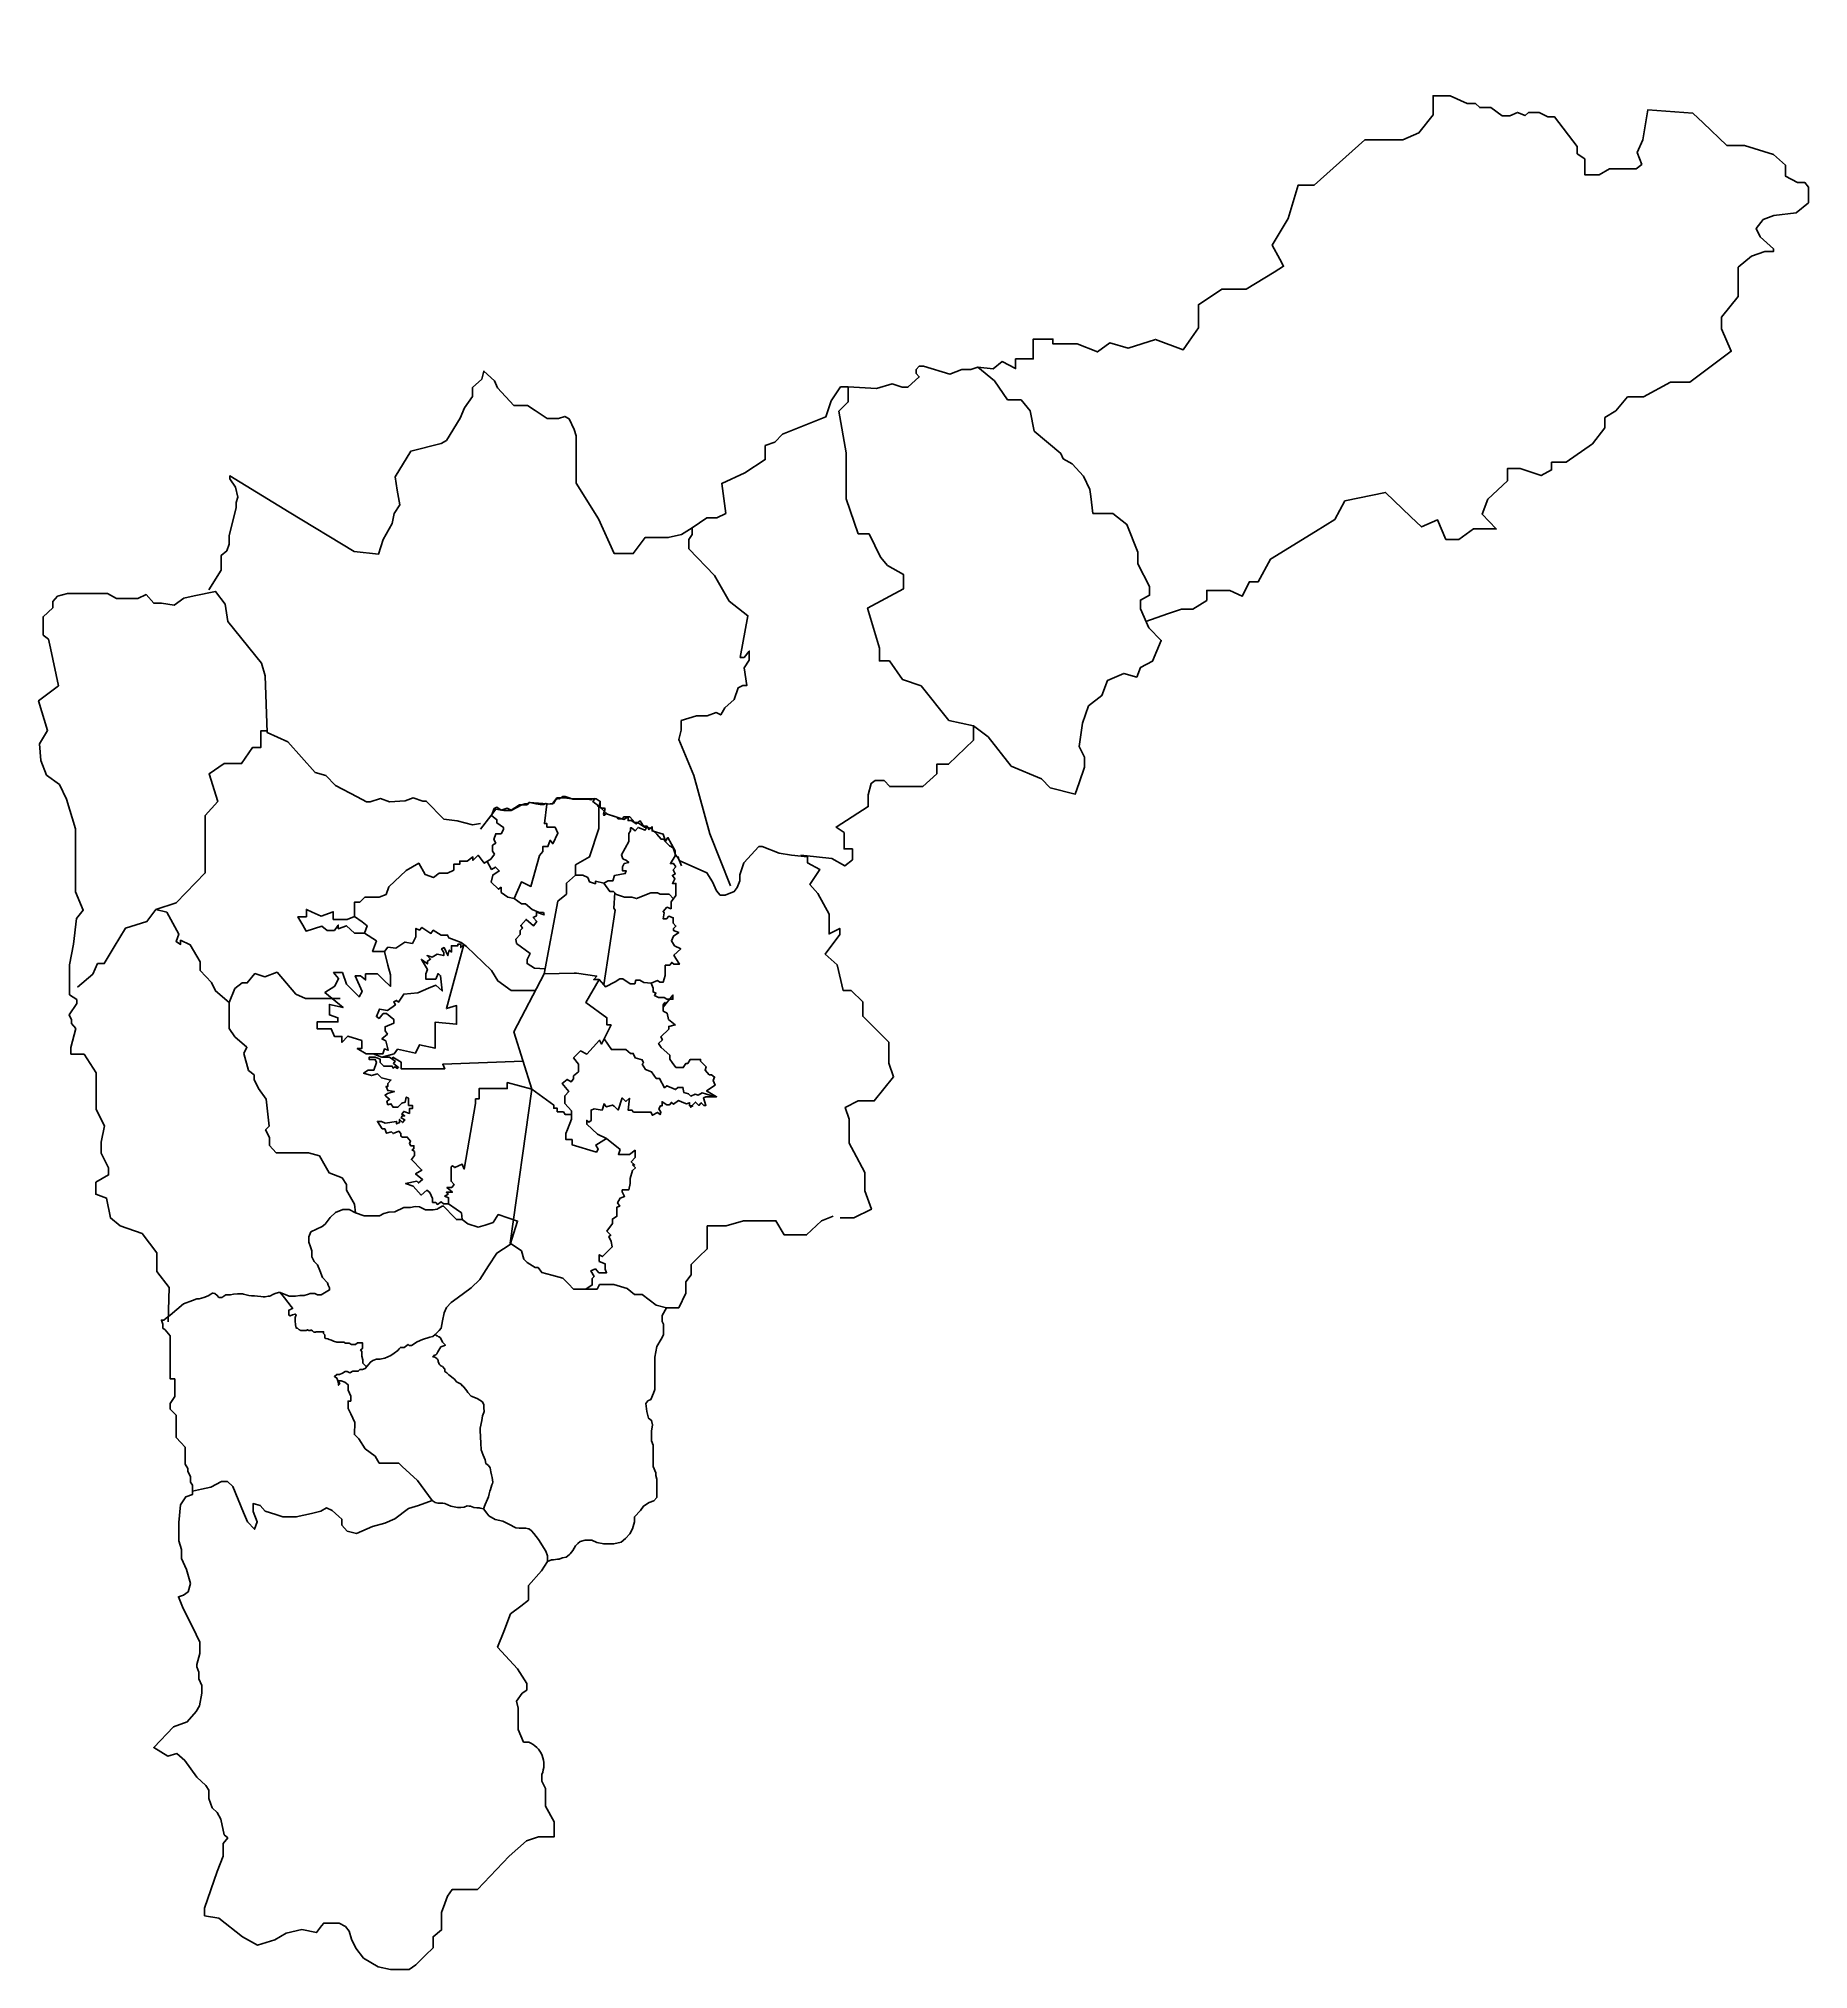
# Model space of a CAD drawing. Header units: millimetres. Extents: x 5371 to 60580, y 3418 to 63640.
import ezdxf

# ---------------------------------------------------------------- set-up
doc = ezdxf.new("R2010")
doc.units = ezdxf.units.MM
doc.styles.get("Standard").update_dxf_attribs({"font": 'arial.ttf'})

msp = doc.modelspace()

# ---------------------------------------------------------------- linework, layer by layer
at = {"color": 30, "lineweight": 211, "true_color": 0xf8991e}
for points in [[(39910, 45464), (40590, 45698), (41020, 45846), (41380, 45846), (41810, 46118), (41810, 46428), (42530, 46428), (42920, 46248), (43140, 46698), (43420, 46698), (43800, 47408), (45200, 48268), (45807, 48641), (46120, 49218), (47390, 49488), (48180, 48728), (48507, 48412), (49010, 48628), (49270, 48018), (49670, 48018), (50130, 48348), (50840, 48348), (50400, 48808), (50580, 49278), (51190, 49848), (51190, 50228), (51590, 50228), (52240, 50008), (52570, 50188), (52570, 50428), (53020, 50428), (53840, 50998), (54230, 51498), (54230, 51818), (54570, 52028), (54940, 52468), (55440, 52468), (56280, 52928), (56880, 52928), (57500, 53388), (58174, 53888), (57870, 54588), (57870, 54948), (58390, 55598), (58390, 56508), (58810, 56858), (59220, 56998), (59490, 56998), (59490, 57078), (59080, 57458), (58950, 57718), (59170, 57998), (59500, 58118), (60200, 58208), (60580, 58518), (60580, 58828), (60580, 59008), (60470, 59148), (60240, 59148), (59870, 59348), (59870, 59688), (59490, 60028), (58590, 60308), (58040, 60308), (57300, 61008), (56970, 61319), (55570, 61418), (55420, 60478), (55240, 60088), (55380, 59718), (55210, 59578), (54380, 59578), (54050, 59388), (53610, 59388), (53610, 59888), (53370, 60048), (53370, 60278), (52660, 61198), (52450, 61198), (52180, 61338), (51850, 61338), (51740, 61238), (51510, 61338), (51270, 61228), (51030, 61228), (50670, 61488), (50330, 61488), (50190, 61618), (49930, 61618), (49400, 61858), (48870, 61858), (48870, 61258), (48430, 60698), (47930, 60478), (47230, 60478), (46740, 60478), (45160, 59068), (44660, 59068), (44350, 58028), (43850, 57198), (44090, 56758), (44207, 56542), (43910, 56358), (43040, 55820), (42280, 55820), (41550, 55338), (41550, 54618), (41260, 54198), (41078, 53935), (40210, 54258), (39360, 53988), (38790, 54148), (38400, 53868), (37770, 54118), (37390, 54118), (37010, 54118), (37010, 54268), (36400, 54268), (36400, 53918), (36400, 53648), (35850, 53648), (35850, 53348), (35430, 53568), (35150, 53338), (34670, 53388)], [(26950, 37218), (26310, 38838), (25810, 40658), (25340, 41778), (25420, 42068), (25420, 42368), (25890, 42518), (26230, 42518), (26510, 42618), (26650, 42548), (26780, 42768), (27070, 43028), (27190, 43388), (27340, 43458), (27460, 43458), (27380, 44018), (27540, 44258), (27540, 44538), (27380, 44338), (27260, 44338), (27500, 45638), (26910, 46098), (26460, 46898), (25650, 47728), (25650, 48018), (25760, 48178), (25760, 48378), (25430, 48178), (25010, 48078), (24290, 48078), (23920, 47578), (23330, 47578), (22840, 48658), (22140, 49778), (22140, 50488), (22140, 51248), (22080, 51448), (21920, 51778), (21790, 51858), (21590, 51788), (21240, 51788), (20860, 52038), (20621, 52195), (20500, 52195), (20200, 52195), (19690, 52748), (19590, 52968), (19260, 53268), (19200, 53018), (18910, 52758), (18910, 52478), (18660, 52128), (18520, 51798), (18100, 51108), (17930, 51008), (16980, 50768), (16490, 49968), (16560, 49558), (16637, 49102), (16460, 48828), (16400, 48518), (16120, 48018), (15970, 47558), (15210, 47638), (13190, 48868), (11332, 49999), (11332, 49908), (11510, 49648), (11590, 49338), (11530, 49168), (11530, 49008), (11320, 48138), (11320, 47868), (11240, 47668), (11070, 47518), (11070, 47058), (10680, 46448)], [(40000, 45258), (39740, 45858), (39740, 46128), (40030, 46278), (40030, 46548), (39660, 47258), (39660, 47618), (39320, 48488), (38880, 48828), (38260, 48828), (38190, 49358), (38161, 49573), (37970, 49988), (37610, 50378), (37330, 50538), (37260, 50698), (36430, 51398), (36300, 52028), (36020, 52378), (35600, 52378), (35190, 52968), (34670, 53388), (34450, 53318), (34170, 53318), (33800, 53178), (32970, 53428), (32840, 53428), (32750, 53318), (32750, 53198), (32840, 53088), (32490, 52768), (32310, 52768), (32000, 52868), (31510, 52728), (30630, 52778)], [(29150, 38168), (29637, 38119), (30118, 38071), (30520, 37838), (30760, 38028), (30760, 38368), (30500, 38368), (30500, 38588), (30500, 38878), (30250, 39048), (31250, 39688), (31250, 40048), (31340, 40408), (31470, 40498), (31750, 40498), (31920, 40308), (32350, 40308), (32950, 40308), (33390, 40708), (33390, 41008), (33760, 41008), (34530, 41758), (34530, 42208), (33770, 42368), (32900, 43448), (32320, 43648), (31910, 44228), (31600, 44228), (31600, 44628), (31230, 45878), (32350, 46478), (32350, 46928), (31850, 47208), (31630, 47468), (31280, 48198), (30940, 48198), (30560, 49288), (30560, 50718), (30330, 52018), (30630, 52308), (30630, 52778), (30390, 52778), (30090, 52338), (29930, 51838), (28580, 51298), (28340, 51058), (28040, 50948), (28040, 50508), (27400, 50098), (26680, 49768), (26810, 48828), (26530, 48688), (26220, 48688), (25760, 48378)], [(19151, 39157), (18901, 39117), (18431, 39237), (18011, 39297), (17461, 39857), (17361, 39857), (17051, 39957), (16801, 39867), (16321, 39837), (16031, 39937), (15711, 39837), (15601, 39837), (15311, 39987), (14628, 40340), (14331, 40657), (14001, 40747), (13141, 41707), (12501, 41997), (12441, 43767), (12321, 44157), (11271, 45457), (11191, 45997), (10891, 46397), (10221, 46257), (9906, 46191), (9601, 45967), (9201, 46027), (8961, 46027), (8721, 46297), (8461, 46177), (7801, 46177), (7521, 46337), (6271, 46337), (5961, 46247), (5811, 46087), (5811, 45887), (5511, 45607), (5511, 45087), (5511, 45037), (5681, 44907), (5741, 44627), (5991, 43457), (5371, 42987), (5651, 42057), (5401, 41647), (5441, 41127), (5621, 40667), (6021, 40377), (6241, 39917), (6521, 38997), (6521, 37027), (6761, 36457), (6551, 36197), (6461, 35397), (6331, 34747), (6331, 33817), (6561, 33667), (6561, 33547), (6321, 33187), (6401, 33037), (6401, 32917), (6531, 32767), (6381, 32177), (6381, 31967), (6791, 31967), (7161, 31377), (7161, 30787), (7161, 30237), (7421, 29727), (7321, 29217), (7321, 28877), (7551, 28417), (7551, 28197), (7151, 27967), (7151, 27597), (7491, 27477), (7611, 26857), (7911, 26607), (8601, 26367), (9061, 25767), (9061, 25187), (9441, 24687), (9415, 23617)], [(34530, 42208), (34990, 41858), (35710, 40948), (36660, 40548), (36930, 40268), (37710, 40078), (37830, 40428), (37997, 40915), (37997, 41228), (37830, 41558), (37930, 42288), (38120, 42828), (38540, 43148), (38710, 43618), (39220, 43838), (39630, 43728), (39740, 44028), (40120, 44218), (40390, 44868), (40000, 45258)], [(25425, 37837), (25335, 38067), (25240, 38177), (25170, 38397), (25050, 38457), (24900, 38617), (24900, 38667), (24870, 38667), (24790, 38667), (24660, 38827), (24530, 38937), (24490, 39017), (24340, 39037), (24270, 39046), (24080, 39167), (24040, 39192), (23970, 39192), (23810, 39367), (23630, 39367), (23590, 39307), (23450, 39307), (23410, 39357), (23060, 39467), (23030, 39417), (23000, 39417), (22990, 39447), (23040, 39627), (23010, 39637), (22940, 39637), (22810, 39707), (22820, 39727), (22750, 39777), (22662, 39840), (22720, 39927), (22710, 39937), (22690, 39927), (22650, 39927), (22600, 39897), (22540, 39917), (22470, 39917), (22240, 39917), (22040, 39917), (21890, 39967), (21800, 39997), (21720, 39997), (21660, 39957), (21609, 39923), (21570, 39947), (21500, 39887), (21430, 39787), (21230, 39757), (21190, 39787), (21130, 39747), (21020, 39747), (20880, 39777), (20697, 39816), (20610, 39767), (20540, 39767), (20440, 39737), (20110, 39567), (19880, 39567), (19632, 39607), (19477, 39401), (19159, 38977)], [(30371, 26857), (30801, 26857), (31351, 27127), (31141, 27697), (31141, 28277), (30801, 28917), (30659, 29184), (30659, 29937), (30531, 30297), (30941, 30507), (31441, 30507), (32041, 31257), (31891, 31687), (31891, 32337), (31081, 33147), (31081, 33597), (30721, 33947), (30471, 33947), (30281, 34747), (29911, 35087), (30361, 35697), (30361, 35887), (30031, 35717), (30031, 35717), (30031, 36327), (29681, 36977), (29431, 37257), (29741, 37727), (29361, 37927), (29361, 38117), (28861, 38167), (28471, 38237), (27941, 38437), (27841, 38437), (27371, 37937), (27241, 37557), (27241, 37367), (27161, 37167), (27071, 37037), (26791, 36927), (26631, 36927), (26521, 37057), (26391, 37337), (26221, 37617), (25348, 38006), (25321, 38129)], [(18426, 24355), (18863, 24677), (19136, 24939), (19410, 25364), (19664, 25758), (20078, 26026), (20246, 26555), (20311, 26759), (19707, 26961), (19548, 26713), (19301, 26634), (19081, 26564), (18762, 26669), (18588, 26802), (18405, 26802), (18242, 26975), (18102, 27124), (18006, 27226), (17956, 27226), (17832, 27146), (17799, 27125), (17684, 27113), (17487, 27113), (17441, 27113), (17257, 27199), (17116, 27211), (16971, 27183), (16761, 27183), (16488, 27048), (16301, 27034), (16143, 26994), (16001, 26925), (15528, 26925), (15254, 27020), (15056, 27118), (14991, 27118), (14858, 27118), (14637, 27026), (14465, 26867), (14309, 26666), (14215, 26590), (13863, 26419), (13802, 26262), (13802, 26099), (13851, 25958), (13897, 25825), (13897, 25638), (13964, 25493), (14071, 25396), (14143, 25217), (14230, 25003), (14379, 24827), (14408, 24764), (14450, 24672), (14450, 24612), (14190, 24454), (14075, 24454), (13986, 24495), (13843, 24495), (13786, 24477), (13652, 24437), (13522, 24437), (13381, 24414), (13184, 24414), (12908, 24529)], [(24960, 24048), (25340, 24048), (25560, 24508), (25560, 24858), (25730, 25078), (25730, 25408), (25970, 25638), (26231, 25888), (26231, 26268), (26231, 26388), (26231, 26608), (26820, 26608), (27360, 26768), (27770, 26768), (28370, 26768), (28630, 26328), (29330, 26328), (29790, 26768), (30160, 26908)], [(20260, 17188), (20360, 17178), (20450, 17178), (20570, 17178), (20650, 17158), (20660, 17158), (20680, 17148), (20750, 17098), (20820, 17018), (20960, 16828), (21190, 16458), (21250, 16318), (21250, 16228), (21250, 16138), (21370, 16188), (21430, 16188), (21560, 16208), (21610, 16215), (21680, 16248), (21710, 16258), (21830, 16278), (21920, 16348), (21950, 16378), (22040, 16478), (22120, 16628), (22190, 16698), (22260, 16768), (22420, 16808), (22630, 16808), (22780, 16728), (23000, 16688), (23310, 16688), (23540, 16748), (23680, 16858), (23810, 16998), (23900, 17158), (23960, 17378), (23960, 17528), (24150, 17728), (24240, 17868), (24420, 17978), (24560, 18028), (24660, 18138), (24660, 18708), (24620, 18818), (24620, 18908), (24540, 19098), (24540, 19318), (24540, 19508), (24540, 19768), (24490, 19908), (24490, 20208), (24520, 20398), (24490, 20538), (24400, 20608), (24340, 20818), (24310, 21068), (24380, 21148), (24470, 21188), (24550, 21388), (24595, 21501), (24595, 22118), (24595, 22518), (24660, 22848), (24790, 23078), (24865, 23211), (24865, 23538), (24820, 23628), (24820, 23818), (24960, 24048), (24640, 24138), (24200, 24468), (23960, 24468), (23730, 24658), (23320, 24778), (23000, 24778), (22870, 24778), (22790, 24638), (22440, 24638), (22250, 24638), (22250, 24638), (22060, 24638), (21900, 24798), (21720, 24978), (21380, 25068), (21067, 25150), (20950, 25308), (20860, 25308), (20610, 25468), (20510, 25568), (20430, 25828), (20078, 26068)], [(17646, 18045), (17195, 18671), (16714, 19107), (16603, 19208), (16417, 19208), (16189, 19208), (15997, 19208), (15869, 19430), (15559, 19658), (15358, 19969), (15223, 20099), (15234, 20471), (15106, 20743), (15026, 20912), (15026, 21041), (15026, 21144), (15106, 21144), (15106, 21252), (15106, 21298), (15026, 21488), (15026, 21652), (14980, 21692), (14928, 21738), (14928, 21738), (14814, 21773), (14735, 21773), (14735, 21733), (14766, 21685), (14766, 21685), (14731, 21638), (14731, 21704), (14695, 21809), (14678, 21859), (14598, 21906), (14674, 21972), (14754, 21972), (14852, 22019), (14937, 22061), (14994, 22061), (15075, 22029), (15174, 22074), (15274, 22074), (15340, 22074), (15393, 22124), (15476, 22124), (15561, 22159), (15618, 22233), (15579, 22233), (15537, 22276), (15487, 22329), (15487, 22433), (15451, 22541), (15451, 22695), (15415, 22739), (15473, 22783), (15473, 22869), (15473, 22962), (15402, 22962), (15317, 22962), (15255, 22906), (15204, 22906), (15128, 22906), (15062, 22945), (14944, 22945), (14888, 22982), (14819, 22982), (14748, 22982), (14672, 22982), (14574, 23016), (14508, 23039), (14438, 23063), (14388, 23081), (14334, 23100), (14296, 23113), (14296, 23178), (14296, 23214), (14296, 23214), (14260, 23249), (14260, 23249), (14260, 23305), (14260, 23305), (14199, 23305), (14160, 23305), (14106, 23305), (14076, 23305), (14050, 23305), (14029, 23305), (14010, 23290), (13994, 23290), (13974, 23290), (13957, 23290), (13939, 23309), (13915, 23332), (13898, 23350), (13887, 23360), (13864, 23360), (13845, 23346), (13823, 23346), (13801, 23346), (13777, 23359), (13757, 23370), (13736, 23357), (13724, 23350), (13635, 23350), (13589, 23350), (13565, 23350), (13539, 23350), (13519, 23369), (13500, 23369), (13464, 23398), (13449, 23415), (13426, 23421), (13401, 23428), (13386, 23518), (13371, 23647), (13371, 23748), (13401, 23838), (13374, 23856), (13296, 23835), (13220, 23799), (13177, 23827), (13177, 23899), (13177, 23984), (13233, 24001), (13262, 24016), (13299, 24035), (13253, 24093), (13041, 24361), (12908, 24529), (12856, 24529), (12746, 24498), (12682, 24463), (12603, 24430), (12576, 24419), (12530, 24412), (12441, 24397), (12376, 24397), (12301, 24406), (12198, 24417), (12102, 24423), (12021, 24423), (11932, 24439), (11764, 24481), (11729, 24489), (11696, 24489), (11576, 24489), (11446, 24477), (11356, 24459), (11330, 24459), (11210, 24454), (11121, 24396), (11094, 24379), (11072, 24370), (11050, 24370), (11028, 24370), (10996, 24377), (10945, 24437), (10872, 24495), (10821, 24505), (10799, 24505), (10773, 24497), (10743, 24482), (10658, 24430), (10527, 24373), (10381, 24336), (10311, 24336), (10169, 24280), (9894, 24172), (9470, 23824), (9354, 23728), (9281, 23668), (9204, 23668), (9204, 23668), (9249, 23543), (9249, 23416), (9318, 23361), (9478, 23174), (9478, 22955), (9478, 22741), (9478, 22292), (9478, 21997), (9478, 21834), (9620, 21834), (9620, 21497), (9620, 21283), (9477, 21069), (9477, 20896), (9477, 20896), (9660, 20702), (9660, 20570), (9660, 20570), (9660, 20386), (9660, 20162), (9660, 20009), (9660, 20009), (9803, 19856), (9946, 19703), (9946, 19574), (9946, 19177), (10026, 19044), (10026, 18952), (10110, 18795), (10110, 18615), (10167, 18522), (10167, 18394), (10167, 18334), (10448, 18394), (10748, 18458), (11075, 18639), (11263, 18639), (11428, 18482), (11766, 17667), (11885, 17378), (12101, 17144), (12189, 17377), (12060, 17698), (12060, 17947), (12285, 17891), (12442, 17706), (12768, 17602), (12985, 17532), (13410, 17532), (13880, 17638), (14177, 17705), (14350, 17818), (14527, 17730), (14732, 17545), (14830, 17457), (14830, 17272), (15001, 17088), (15291, 17015), (15789, 17236), (16171, 17333), (16480, 17469), (16910, 17798), (17223, 17883), (17646, 18045)], [(17746, 23218), (17864, 23350), (17928, 23422), (17971, 23648), (18019, 23898), (18090, 24058), (18240, 24219), (18426, 24355), (18426, 24355), (18426, 24355)], [(19463, 18388), (19512, 18531), (19527, 18572), (19541, 18612), (19516, 18763), (19502, 18845), (19478, 18938), (19456, 19060), (19407, 19134), (19326, 19193), (19297, 19311), (19234, 19461), (19179, 19626), (19164, 19836), (19145, 20229), (19142, 20302), (19199, 20543), (19218, 20681), (19263, 20789), (19275, 20819), (19261, 20938), (19261, 21027), (19221, 21119), (19053, 21219), (18869, 21294), (18760, 21410), (18733, 21460), (18641, 21568), (18602, 21615), (18588, 21615), (18551, 21671), (18473, 21711), (18403, 21746), (18349, 21824), (18163, 21967), (18110, 22028), (18048, 22063), (18048, 22142), (17967, 22217), (17920, 22247), (17892, 22277), (17856, 22315), (17856, 22338), (17838, 22367), (17838, 22385), (17838, 22410), (17828, 22429), (17818, 22449), (17792, 22472), (17735, 22509), (17716, 22522), (17694, 22522), (17675, 22522), (17665, 22539), (17700, 22562), (17761, 22588), (17789, 22616), (17827, 22678), (17882, 22784), (17919, 22831), (18010, 22868), (18060, 22889), (17975, 22976), (17905, 23117), (17870, 23150), (17846, 23150), (17817, 23175), (17795, 23175), (17746, 23218), (17665, 23159), (17576, 23133), (17350, 23067), (17179, 22990), (17007, 22880), (16935, 22880), (16899, 22910), (16776, 22817), (16702, 22817), (16659, 22817), (16620, 22774), (16572, 22722), (16460, 22638), (16357, 22562), (16169, 22482), (16016, 22446), (15916, 22446), (15802, 22414), (15720, 22362), (15618, 22233)], [(10167, 18334), (10167, 18228), (9960, 18158), (9800, 17908), (9740, 17358), (9740, 16788), (9830, 16518), (9830, 16238), (9980, 15888), (10110, 15458), (10040, 15198), (9890, 15088), (9730, 15038), (9860, 14728), (10290, 13858), (10405, 13625), (10405, 13268), (10310, 12928), (10310, 12858), (10370, 12688), (10370, 12478), (10460, 12268), (10460, 12028), (10390, 11638), (10290, 11458), (10010, 11138), (9580, 10988), (8960, 10338), (9400, 10068), (9680, 10148), (9930, 9938), (10310, 9418), (10590, 9158), (10680, 9008), (10680, 8748), (10790, 8458), (10940, 8308), (11060, 8108), (11160, 7618), (11270, 7518), (11130, 7348), (11130, 6948), (10940, 6468), (10550, 5328), (10550, 5088), (10990, 5018), (11730, 4428), (12200, 4178), (12740, 4338), (13090, 4548), (13580, 4658), (14040, 4568), (14200, 4778), (14265, 4864), (14370, 4864), (14460, 4864), (14630, 4864), (14750, 4864), (14940, 4758), (15060, 4608), (15130, 4358), (15270, 4078), (15510, 3768), (15960, 3498), (16350, 3418), (16650, 3418), (16930, 3418), (17140, 3558), (17440, 3858), (17675, 4093), (17675, 4438), (17940, 4648), (17940, 5188), (18040, 5468), (18124, 5705), (18270, 5908), (18490, 5908), (19060, 5908), (20050, 6948), (20590, 7428), (20960, 7548), (21450, 7548), (21450, 8018), (21180, 8508), (21180, 9058), (21070, 9288), (21070, 9498)], [(17646, 18045), (17744, 17976), (17829, 17960), (17978, 17960), (18040, 17948), (18233, 17867), (18440, 17822), (18546, 17822), (18641, 17833), (18738, 17874), (18801, 17868), (18842, 17864), (18946, 17829), (19045, 17810), (19110, 17810), (19141, 17805), (19244, 17785), (19306, 17922), (19372, 18080), (19402, 18152), (19426, 18254), (19445, 18334), (19463, 18388), (19463, 18388), (19463, 18388)], [(20310, 12788), (19690, 13468), (19880, 13958), (20091, 14503), (20410, 14748), (20653, 14935), (20653, 15388), (21060, 15848), (21250, 16138)], [(20660, 10508), (20500, 10508), (20330, 10898), (20330, 10958), (20330, 11568), (20280, 11788), (20460, 12028), (20600, 12128), (20600, 12338), (20310, 12788)]]:
    msp.add_lwpolyline(points, dxfattribs=at)
at = {"color": 7, "lineweight": 211}
for points in [[(6580, 34049), (7060, 34458), (7210, 34788), (7420, 34788), (7730, 35308), (8077, 35891), (8750, 36098), (9030, 36478), (9660, 36688), (10570, 37618), (10570, 39408), (10960, 39848), (10690, 40708), (11160, 41028), (11700, 41028), (12040, 41528), (12300, 41528), (12300, 42048), (12499, 42048)], [(9030, 36478), (9370, 36398), (9740, 35708), (9660, 35478), (9800, 35388), (9800, 35518), (10100, 35378), (10410, 34848), (10410, 34578), (10760, 34198), (10890, 33938), (11310, 33578), (11490, 34008), (11720, 34188), (11880, 34188), (12120, 34478), (12430, 34378), (12810, 34518), (13400, 33838), (13700, 33698), (14070, 33698), (14260, 33698), (14780, 33698)], [(11310, 33578), (11310, 33382), (11310, 32768), (11490, 32508), (11870, 32178), (11770, 31988), (11920, 31458), (12090, 31318), (12090, 31178), (12230, 30888), (12470, 30558), (12560, 29718), (12450, 29608), (12570, 29368), (12570, 29118)], [(12570, 29118), (12780, 28888), (13060, 28888), (13790, 28888), (14130, 28788), (14310, 28478)], [(14310, 28478), (14436, 28261), (14840, 28108), (14980, 27898), (14980, 27718), (15230, 27288), (15254, 27020)]]:
    msp.add_lwpolyline(points, dxfattribs=at)
at = {"color": 40, "lineweight": 211, "true_color": 0xf8d731}
for points in [[(25250, 37808), (25180, 37908), (25080, 37908), (25230, 38148), (25230, 38308), (25000, 38718), (24930, 38608), (24850, 38828), (24510, 38928), (24510, 39058), (24410, 38968), (24350, 39078), (24240, 39078), (24140, 39238), (24010, 39148), (23860, 39248), (23760, 39248), (23760, 39368), (23630, 39288), (23120, 39448), (22890, 39658), (22890, 39848), (22760, 39928), (22030, 39928), (21756, 39957), (21660, 39957), (21541, 39957), (21390, 39758), (20670, 39818), (20610, 39738), (20370, 39738), (20110, 39578), (19990, 39638), (19800, 39578), (19670, 39668), (19580, 39628), (19500, 39408), (19670, 39278), (19670, 39178), (19870, 39038), (19870, 38968), (19800, 38838), (19630, 38838), (19570, 38658), (19630, 38548), (19530, 38478), (19530, 38298), (19590, 38198)], [(21230, 39757), (21150, 39158), (21230, 39158), (21230, 39048), (21480, 39048), (21570, 38858), (21410, 38528), (21330, 38638), (21260, 38438), (21100, 38438), (21100, 38438), (21100, 38288), (21000, 38158), (20730, 37198), (20430, 37338), (20210, 36818), (20430, 36658), (20560, 36658), (20560, 36658), (20770, 36478), (20960, 36398), (21120, 36378), (21140, 36308), (20900, 36388), (20900, 36278), (20800, 36228), (20910, 36098), (20810, 35968), (20580, 36168), (20410, 35978), (20470, 35898), (20390, 35818), (20390, 35698), (20260, 35548), (20280, 35418), (20700, 35108), (20610, 34918), (20610, 34788), (20840, 34648), (21170, 34628)], [(22120, 37548), (22350, 37548), (22500, 37478), (22560, 37338), (22740, 37278), (22740, 37358), (23000, 37298), (23140, 37368), (23280, 37368), (23340, 37538), (23670, 37598), (23700, 37678), (23590, 37678), (23590, 37808), (23640, 37908), (23780, 37938), (23710, 38008), (23600, 38058), (23550, 38178), (23780, 38598), (23780, 38778), (23780, 38848), (23840, 38928), (23840, 39028), (23870, 39028), (23980, 38928), (24070, 39038), (24290, 38948), (24350, 39078)], [(19590, 38198), (19480, 38048), (19270, 37918), (19080, 38168), (18920, 38008), (18920, 38118), (18740, 37988), (18510, 37988), (18510, 37888), (18320, 37888), (18320, 37708), (18130, 37608), (18030, 37608), (18030, 37608), (17870, 37608), (17690, 37478), (17430, 37568), (17230, 37918), (16840, 37688), (16300, 37188), (16210, 36948), (15990, 36858), (15550, 36858), (15390, 36708), (15230, 36708), (15230, 36348), (15230, 36258), (15000, 36168), (14870, 36168), (14560, 36168), (14560, 36408), (14180, 36268), (13900, 36398), (13727, 36478), (13727, 36248), (13460, 36248), (13610, 35988), (13715, 35805), (14210, 35958), (14370, 35818), (14600, 35818), (14720, 35988), (14720, 35878), (14980, 35968), (15230, 35738), (15540, 35738), (15910, 35498), (15790, 35168), (16160, 35168), (16270, 34738), (16345, 34441), (16345, 34078), (16120, 34298), (15947, 34466), (15570, 34466), (15570, 34278), (15410, 34408), (15250, 34408), (15460, 33918), (15370, 33748), (14980, 34148), (14850, 34508), (14570, 34508), (14730, 34328), (14610, 34088), (14300, 33888), (14870, 33418), (14870, 33418), (14440, 33518), (14440, 33188), (14710, 33098), (14710, 32968), (14420, 32968), (14060, 32968), (14060, 32758), (14500, 32758), (14600, 32518), (14830, 32518), (14830, 32328), (15020, 32528), (15450, 32388), (15450, 32138), (15310, 32138), (15590, 31978), (15810, 31978), (16080, 31868), (16320, 31868), (16490, 31748), (16440, 31678), (16600, 31548), (16570, 31518), (16480, 31568), (16430, 31528), (16400, 31588), (16140, 31588), (16030, 31708), (16030, 31808), (15870, 31868), (15680, 31868), (15680, 31798), (15870, 31798), (15910, 31708), (15830, 31468), (15650, 31468), (15510, 31368), (15760, 31298), (15940, 31348), (16070, 31228), (16230, 31188), (16359, 31155), (16270, 31048), (16270, 30958), (16210, 30958), (16260, 30828), (16470, 30798), (16250, 30738), (16180, 30688), (16210, 30648), (16320, 30558), (16230, 30488), (16270, 30388), (16360, 30418), (16430, 30308), (16580, 30308), (16700, 30438), (16810, 30468), (16840, 30628), (16910, 30588), (16910, 30368), (17030, 30368), (17030, 30268), (16940, 30268), (16940, 30178), (16940, 30118), (16760, 30178), (16700, 30088), (16790, 30038), (16710, 30038), (16680, 29978), (16790, 29918), (16720, 29828), (16630, 29928), (16630, 29828), (16540, 29788), (16540, 29868), (16180, 29808), (16070, 29868), (15940, 29868), (16090, 29638), (16170, 29638), (16220, 29498), (16380, 29538), (16430, 29488), (16610, 29558), (16670, 29488), (16670, 29408), (16720, 29378), (16870, 29378), (16970, 29248), (16940, 29178), (16980, 29108), (17080, 29108), (17080, 29018), (17020, 28978), (17100, 28928), (17100, 28808), (17000, 28678), (17330, 28348), (17130, 28228), (17350, 28058), (17220, 27948), (17170, 27998), (16820, 27928), (17050, 27848), (17300, 27568), (17480, 27718), (17570, 27648), (17660, 27458), (17660, 27338), (17760, 27338), (17810, 27278), (17930, 27358), (18000, 27298), (18160, 27298), (18400, 27128), (18563, 27012), (18588, 26802)], [(19364, 37976), (19500, 37728), (19620, 37798), (19740, 37678), (19540, 37548), (19490, 37328), (19720, 37108), (19800, 37168), (19800, 37008), (20010, 36858), (20210, 36818)], [(22440, 24638), (22640, 24768), (22640, 24968), (22700, 25028), (22600, 25208), (22740, 25268), (22850, 25148), (23090, 25148), (23040, 25258), (23040, 25428), (22860, 25498), (22860, 25708), (22960, 25648), (23140, 25828), (23265, 25953), (23230, 26118), (23160, 26278), (23220, 26318), (23100, 26448), (23270, 26678), (23270, 26818), (23410, 26908), (23410, 26998), (23410, 27128), (23410, 27188), (23500, 27228), (23430, 27328), (23510, 27468), (23650, 27528), (23580, 27668), (23580, 27728), (23780, 27728), (23820, 27928), (23820, 28088), (23900, 28338), (23990, 28418), (23900, 28508), (23960, 28508), (23860, 28608), (23980, 28738), (23980, 28968), (23800, 28838), (23460, 28838), (23510, 28988), (23090, 29338), (22810, 29468), (22470, 29778), (22470, 29838), (22470, 29898), (22540, 29848), (22603, 29891), (22603, 30218), (22700, 30258), (22950, 30218), (23010, 30418), (23080, 30318), (23270, 30378), (23330, 30338), (23330, 30338), (23450, 30218), (23580, 30598), (23690, 30488), (23800, 30588), (23760, 30218), (23880, 30218), (23930, 30158), (24220, 30158), (24470, 30158), (24520, 30058), (24680, 30148), (24760, 30078), (24784, 30150), (24720, 30258), (24770, 30348), (24820, 30348), (24820, 30478), (24970, 30388), (25055, 30388), (25110, 30458), (25180, 30408), (25330, 30518), (25450, 30468), (25582, 30413), (25680, 30448), (25680, 30348), (25778, 30348), (25710, 30308), (25710, 30308), (25860, 30468), (25970, 30368), (26040, 30448), (26120, 30368), (26190, 30368), (26110, 30598), (26190, 30638), (26520, 30638), (26210, 30818), (26480, 30998), (26410, 31138), (26460, 31248), (26360, 31318), (26290, 31318), (26160, 31468), (26200, 31568), (26020, 31748), (26020, 31798), (25700, 31798), (25620, 31668), (25560, 31668), (25480, 31548), (25330, 31548), (25250, 31548), (25130, 31708), (25058, 31804), (25058, 31938), (24790, 32168), (24710, 32298), (24830, 32408), (24780, 32508), (25030, 32748), (25030, 32828), (25230, 32878), (25020, 33048), (24980, 33238), (24850, 33308), (24850, 33428), (24850, 33508), (24910, 33578), (24850, 33428), (25160, 33808), (25160, 33808), (25160, 33678), (24970, 33678), (24880, 33728), (24710, 33728), (24580, 33798), (24630, 33868), (24540, 33908), (24540, 34018), (24480, 34178), (24680, 34258), (24750, 34208), (24850, 34208), (24920, 34418), (24920, 34738), (25060, 34738), (25120, 34828), (25190, 34768), (25360, 34768), (25250, 34948), (25188, 35049), (25400, 35248), (25210, 35348), (25110, 35498), (25180, 35648), (25340, 35758), (25180, 35818), (25180, 35888), (25250, 35958), (25170, 36048), (25170, 36218), (25030, 36268), (24960, 36188), (24850, 36188), (24890, 36368), (24850, 36418), (24970, 36548), (25100, 36498), (25100, 36718), (25250, 36908), (25250, 37288), (25140, 37288), (25220, 37428), (25140, 37538), (25230, 37588), (25230, 37588), (25230, 37588), (25170, 37718), (25250, 37808)], [(23347, 36995), (23320, 36518), (23360, 36458), (23000, 34128), (22860, 34288), (22690, 34288), (22780, 34398), (22150, 34488), (22080, 34488), (21140, 34468)], [(23000, 37298), (23190, 37038), (23300, 37038), (23400, 36948), (23650, 36858), (23880, 36858), (23880, 36858), (24020, 36818), (24470, 36998), (24680, 36998), (24760, 36958), (25040, 36958), (25175, 36813)], [(15230, 36258), (15460, 36088), (15625, 35965), (15540, 35738)], [(16160, 35168), (16270, 35298), (16510, 35268), (16800, 35458), (17030, 35418), (17140, 35628), (17140, 35888), (17250, 35828), (17330, 35918), (17610, 35728), (17680, 35828), (17930, 35678), (18130, 35678), (18170, 35588), (18330, 35528), (18551, 35445), (18720, 35318), (19500, 34578), (19700, 34248), (20110, 33948), (20470, 33948), (20870, 33948)], [(15810, 31978), (16110, 31978), (16160, 32128), (16280, 32088), (16200, 32378), (16080, 32438), (16250, 32588), (16180, 32688), (16180, 32818), (16450, 32928), (16450, 33048), (16220, 33228), (16120, 33228), (15990, 33078), (15910, 33138), (16010, 33368), (16250, 33328), (16500, 33508), (16450, 33598), (16530, 33638), (16600, 33588), (16760, 33838), (17200, 33878), (17530, 34018), (17762, 34116), (17960, 33938), (17910, 34408), (17830, 34478), (17760, 34308), (17450, 34308), (17450, 34468), (17500, 34608), (17310, 34918), (17500, 34778), (17500, 34868), (17600, 34928), (17490, 35038), (17650, 34988), (17800, 35088), (18010, 35038), (18010, 35138), (17940, 35248), (18020, 35288), (18140, 35038), (18180, 35208), (18250, 35148), (18250, 35348), (18450, 35348), (18450, 35398), (18540, 35398), (18540, 35288), (18637, 35380)], [(16080, 31868), (16460, 31978), (16570, 32118), (17130, 31998), (17250, 32258), (17740, 32148), (17740, 32958), (18410, 32898), (18410, 33478), (18090, 33388), (18637, 35380)], [(22860, 34288), (22440, 33578), (23100, 33098), (23100, 32988), (23100, 32878), (23230, 32878), (22930, 32278), (22870, 32398), (22470, 31968), (22270, 32068), (22060, 31848), (22210, 31648), (22210, 31418), (22060, 31288), (22060, 31198), (21980, 31098), (21860, 31178), (21700, 31048), (21910, 30798), (21790, 30668), (21790, 30428), (21990, 30198), (21990, 30078), (21990, 29938), (21870, 29618), (21822, 29492), (21822, 29298), (22010, 29298), (22010, 29138), (22770, 28908), (22830, 28998), (22750, 29128), (23090, 29338)], [(23000, 34128), (23055, 34065), (23360, 34218), (23500, 34318), (23600, 34318), (23820, 34158), (23970, 34158), (24000, 34268), (24130, 34268), (24250, 34198), (24480, 34178)], [(23010, 32438), (23240, 32108), (23690, 32108), (23830, 31988), (23920, 31988), (23980, 31848), (24200, 31788), (24240, 31698), (24200, 31648), (24300, 31488), (24490, 31408), (24640, 31208), (24740, 31208), (24900, 30918), (24970, 30978), (25240, 30858), (25310, 30928), (25470, 30928), (25500, 30768), (25640, 30728), (25720, 30658), (25850, 30718), (25950, 30688), (26070, 30758), (26210, 30718), (26490, 30638)], [(16424, 31794), (16424, 31868), (16680, 31718), (16680, 31508), (18040, 31508), (17980, 31648), (20484, 31749)], [(18160, 27298), (18160, 27488), (18040, 27538), (18150, 27598), (18090, 27658), (18280, 27658), (18110, 27808), (18260, 27808), (18330, 27898), (18240, 27998), (18240, 28448), (18280, 28478), (18350, 28428), (18580, 28538), (18650, 28378), (19000, 30428), (19000, 30568), (19110, 30568), (19110, 30888), (19990, 30888), (19990, 31078), (20760, 30868)], [(21990, 30078), (21800, 30078), (21740, 30168), (21660, 30168), (21550, 30168), (21550, 30278), (21440, 30278), (21440, 30378), (20760, 30868)]]:
    msp.add_lwpolyline(points, dxfattribs=at)
at = {"color": 3, "lineweight": 211}
msp.add_lwpolyline([(20078, 26068), (20760, 30868), (20200, 32658), (21140, 34468), (21570, 36738), (21840, 36958), (21840, 37298), (22120, 37548), (22120, 37868), (22560, 38118), (22850, 38998), (22850, 39658), (22890, 39848)], dxfattribs=at)
at = {"color": 31, "lineweight": 211, "true_color": 0xfecc66}
msp.add_lwpolyline([(19244, 17785), (19350, 17648), (19416, 17562), (19610, 17448), (19850, 17398), (20040, 17308), (20260, 17188)], dxfattribs=at)
msp.add_arc((20369, 9802), 763, 336.53481, 67.65365, dxfattribs=at)

# ---------------------------------------------------------------- texts
at = {"color": 159, "lineweight": 211, "true_color": 0x22346e, "insert": (15109, 63640), "char_height": 2.5, "attachment_point": 1, "rotation": 346.56729}
msp.add_mtext_dynamic_manual_height_columns('A', width=14580, gutter_width=12.5, heights=[0], dxfattribs=at)

doc.saveas('drawing.dxf')
